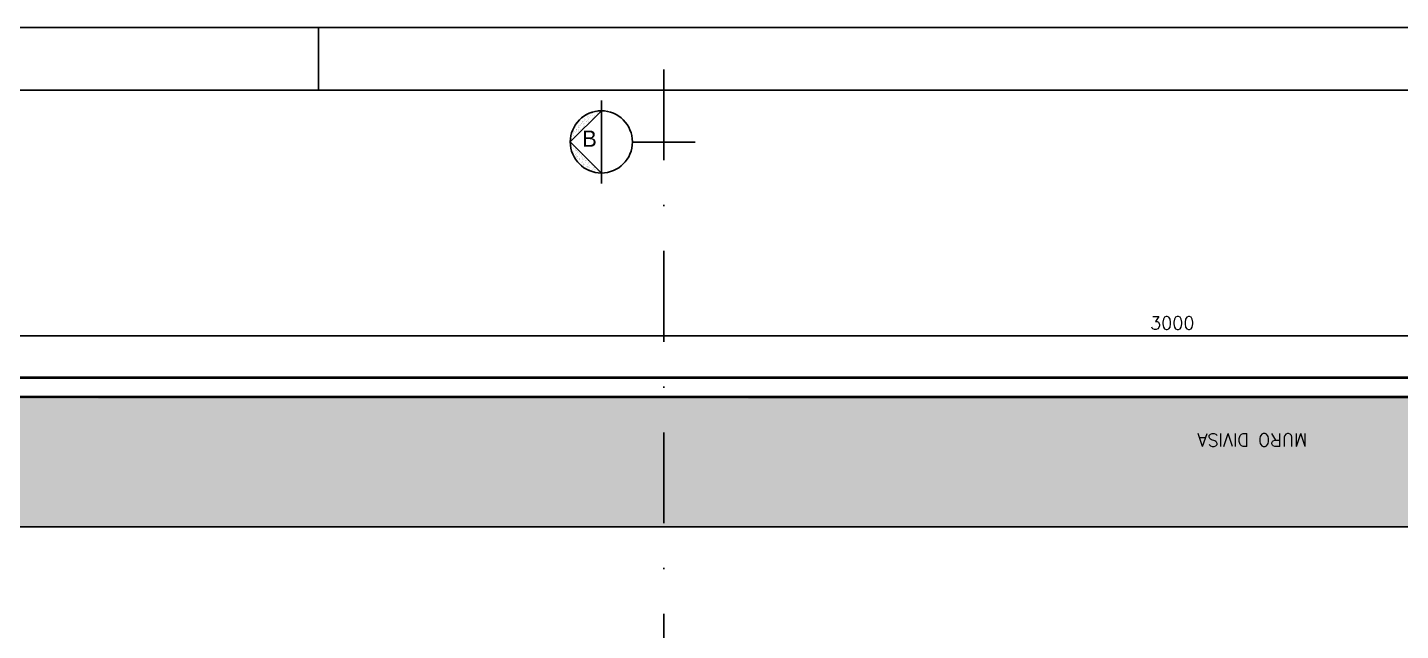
# Model space of a CAD drawing. Header units: inches. Extents: x 580771 to 691655, y 7719261 to 7829530.
# Drawn here: x 686809 to 687869, y 7728036 to 7728501 of the extents above; entities that cross this region are included whole.
import ezdxf

# ---------------------------------------------------------------- set-up
doc = ezdxf.new("R2010")
doc.units = ezdxf.units.IN
doc.header["$MEASUREMENT"] = 0
doc.header["$PDMODE"] = 2
doc.linetypes.add('DASHDOTX2', pattern=[2, 1, -0.5, 0, -0.5])
for name, color, linetype in [('04', 4, 'Continuous'), ('1-ARQ-A', 1, 'Continuous'), ('NIVEL', 2, 'Continuous'), ('P02', 2, 'Continuous'), ('SIMBOLOS', 2, 'Continuous')]:
    doc.layers.add(name, color=color, linetype=linetype)
doc.layers.add('Parede Corte', color=4, linetype='Continuous', lineweight=40)
doc.styles.add('R80E50', font='romans.shx', dxfattribs={"height": 10})
doc.styles.add('ROMANS', font='romans', dxfattribs={"height": 0.2})
doc.dimstyles.new('ARQ50', dxfattribs={"dimscale": 50, "dimtxt": 10, "dimasz": 0.1, "dimexe": 0.2, "dimexo": 0.2, "dimgap": 0.1, "dimtad": 1, "dimdec": 0, "dimzin": 12, "dimdsep": 46, "dimtxsty": 'R80E50', "dimblk1": 'DOT', "dimblk2": 'DOT', "dimsah": 1, "dimcen": 0.4, "dimclrd": 15, "dimclre": 15, "dimclrt": 3, "dimadec": 0, "dimazin": 0, "dimtfac": 1, "dimtdec": 0, "dimtmove": 2, "dimatfit": 3, "dimldrblk": 'DOT', "dimfxl": 0.2, "dimtolj": 1, "dimtzin": 12, "dimarcsym": 0})

# ---------------------------------------------------------------- blocks, each defined once
blk = doc.blocks.new('A0')
at = {"color": 0}
blk.add_lwpolyline([(2.5, 1), (2.5, 83.1), (117.9, 83.1), (117.9, 1)], close=True, dxfattribs=at)
at = {"layer": 'P02'}
blk.add_lwpolyline([(0, 0), (0, 84.1), (118.9, 84.1), (118.9, 0)], close=True, dxfattribs=at)
blk.add_lwpolyline([(26.4, 84.1), (26.4, 83.1)], dxfattribs=at)
blk = doc.blocks.new('_DOT')
at = {"color": 0, "linetype": 'ByBlock'}
blk.add_line((-0.5, 0), (-1, 0), dxfattribs=at)
at = {"color": 0, "linetype": 'ByBlock', "const_width": 0.5}
blk.add_lwpolyline([(-0.25, 0, 1), (0.25, 0, 1)], format="xyb", close=True, dxfattribs=at)
blk = doc.blocks.new('*D212')
at = {"layer": 'Defpoints', "color": 0, "transparency": 16777216}
for p in [(689193.1, 7728263), (686193.1, 7728230.7), (689193.1, 7728230.7)]:
    blk.add_point(p, dxfattribs=at)
at = {"layer": 'NIVEL', "color": 15, "lineweight": -2, "transparency": 16777216}
for p, q in [((686193.1, 7728240.7), (686193.1, 7728273)), ((689193.1, 7728240.7), (689193.1, 7728273)), ((686198.1, 7728263), (689188.1, 7728263))]:
    blk.add_line(p, q, dxfattribs=at)
at = {"layer": 'NIVEL', "color": 15, "lineweight": -2, "transparency": 16777216, "xscale": 5, "yscale": 5, "zscale": 5, "rotation": 180}
blk.add_blockref('_DOT', (686193.1, 7728263), dxfattribs=at)
at = {"layer": 'NIVEL', "color": 15, "lineweight": -2, "transparency": 16777216, "xscale": 5, "yscale": 5, "zscale": 5}
blk.add_blockref('_DOT', (689193.1, 7728263), dxfattribs=at)
at = {"layer": 'NIVEL', "color": 3, "transparency": 16777216, "insert": (687693.1, 7728273), "char_height": 10, "attachment_point": 5, "style": 'R80E50'}
blk.add_mtext('\\A1;3000', dxfattribs=at)
blk = doc.blocks.new('*X228')
at = {"color": 0}
for p, q in [((2438.17, -1022.98), (2438.17, -1022.98)), ((2438.54, -1022.4), (2438.54, -1022.4)), ((2438.68, -1022.54), (2438.68, -1022.54)), ((2439.25, -1022.15), (2439.25, -1022.15)), ((2440.33, -1022.9), (2440.33, -1022.9)), ((2440.34, -1022.13), (2440.34, -1022.13)), ((2440.67, -1022.35), (2440.67, -1022.35)), ((2441.09, -1021.83), (2441.09, -1021.83)), ((2441.3, -1022.16), (2441.3, -1022.16)), ((2442.83, -1022.13), (2442.83, -1022.13)), ((2443.17, -1022.34), (2443.17, -1022.34)), ((2443.46, -1022.08), (2443.46, -1022.08)), ((2444.48, -1022.88), (2444.48, -1022.88)), ((2444.99, -1022.5), (2444.99, -1022.5)), ((2445.13, -1022.64), (2445.13, -1022.64)), ((2445.66, -1022.34), (2445.66, -1022.34)), ((2446.15, -1022.96), (2446.15, -1022.96)), ((2446.64, -1022.8), (2446.64, -1022.8)), ((2432.02, -1027.7), (2432.02, -1027.7)), ((2432.2, -1028.22), (2432.2, -1028.22)), ((2432.31, -1028.16), (2432.31, -1028.16)), ((2432.9, -1026.78), (2432.9, -1026.78)), ((2432.96, -1026.01), (2432.96, -1026.01)), ((2433.1, -1026.87), (2433.1, -1026.87)), ((2433.11, -1026.15), (2433.11, -1026.15)), ((2433.22, -1027.14), (2433.22, -1027.14)), ((2433.32, -1026.73), (2433.32, -1026.73)), ((2433.81, -1026.78), (2433.81, -1026.78)), ((2433.97, -1026.64), (2433.97, -1026.64)), ((2434.13, -1026.08), (2434.13, -1026.08)), ((2434.16, -1026.15), (2434.16, -1026.15)), ((2434.18, -1027.62), (2434.18, -1027.62)), ((2434.32, -1024.52), (2434.32, -1024.52)), ((2434.49, -1026.37), (2434.49, -1026.37)), ((2434.57, -1024.58), (2434.57, -1024.58)), ((2434.6, -1027.51), (2434.6, -1027.51)), ((2434.73, -1024.47), (2434.73, -1024.47)), ((2434.75, -1027.65), (2434.75, -1027.65)), ((2434.8, -1028.16), (2434.8, -1028.16)), ((2435.05, -1026.5), (2435.05, -1026.5)), ((2435.06, -1025.14), (2435.06, -1025.14)), ((2435.1, -1025.34), (2435.1, -1025.34)), ((2435.15, -1026.88), (2435.15, -1026.88)), ((2435.37, -1025.31), (2435.37, -1025.31)), ((2435.38, -1024.38), (2435.38, -1024.38)), ((2435.47, -1026.44), (2435.47, -1026.44)), ((2435.51, -1025.44), (2435.51, -1025.44)), ((2435.71, -1027.14), (2435.71, -1027.14)), ((2436, -1024.14), (2436, -1024.14)), ((2436.12, -1026.36), (2436.12, -1026.36)), ((2436.18, -1024.51), (2436.18, -1024.51)), ((2436.21, -1026.08), (2436.21, -1026.08)), ((2436.23, -1026.05), (2436.23, -1026.05)), ((2436.28, -1023.24), (2436.28, -1023.24)), ((2436.34, -1024.36), (2436.34, -1024.36)), ((2436.47, -1024.24), (2436.47, -1024.24)), ((2436.65, -1026.15), (2436.65, -1026.15)), ((2436.89, -1024.18), (2436.89, -1024.18)), ((2436.91, -1023.13), (2436.91, -1023.13)), ((2436.98, -1023.88), (2436.98, -1023.88)), ((2436.98, -1026.36), (2436.98, -1026.36)), ((2437.21, -1023.72), (2437.21, -1023.72)), ((2437.21, -1026.21), (2437.21, -1026.21)), ((2437.26, -1025.26), (2437.26, -1025.26)), ((2437.54, -1024.1), (2437.54, -1024.1)), ((2437.55, -1025.13), (2437.55, -1025.13)), ((2437.77, -1024.61), (2437.77, -1024.61)), ((2437.92, -1024.74), (2437.92, -1024.74)), ((2438.22, -1024.52), (2438.22, -1024.52)), ((2438.49, -1024.14), (2438.49, -1024.14)), ((2438.62, -1023.96), (2438.62, -1023.96)), ((2438.83, -1024.35), (2438.83, -1024.35)), ((2439.04, -1023.9), (2439.04, -1023.9)), ((2439.3, -1023.69), (2439.3, -1023.69)), ((2439.38, -1023.17), (2439.38, -1023.17)), ((2439.4, -1023.12), (2439.4, -1023.12)), ((2439.69, -1023.81), (2439.69, -1023.81)), ((2444, -1023.25), (2444, -1023.25)), ((2444.38, -1023.12), (2444.38, -1023.12)), ((2445.08, -1023.1), (2445.08, -1023.1)), ((2445.5, -1023.05), (2445.5, -1023.05)), ((2445.6, -1023.6), (2445.6, -1023.6)), ((2445.66, -1025.14), (2445.66, -1025.14)), ((2445.82, -1025.08), (2445.82, -1025.08)), ((2445.83, -1023.27), (2445.83, -1023.27)), ((2445.97, -1024.13), (2445.97, -1024.13)), ((2446.24, -1025.02), (2446.24, -1025.02)), ((2446.3, -1024.34), (2446.3, -1024.34)), ((2446.61, -1026.13), (2446.61, -1026.13)), ((2446.63, -1024), (2446.63, -1024)), ((2446.69, -1024.35), (2446.69, -1024.35)), ((2446.74, -1025.89), (2446.74, -1025.89)), ((2446.77, -1024.14), (2446.77, -1024.14)), ((2446.87, -1023.11), (2446.87, -1023.11)), ((2446.89, -1024.94), (2446.89, -1024.94)), ((2446.95, -1026.34), (2446.95, -1026.34)), ((2447.47, -1024.78), (2447.47, -1024.78)), ((2447.52, -1025.11), (2447.52, -1025.11)), ((2447.62, -1026.91), (2447.62, -1026.91)), ((2447.65, -1023.61), (2447.65, -1023.61)), ((2447.7, -1025.15), (2447.7, -1025.15)), ((2447.75, -1026.69), (2447.75, -1026.69)), ((2447.97, -1024.8), (2447.97, -1024.8)), ((2448.16, -1027.12), (2448.16, -1027.12)), ((2448.27, -1025.51), (2448.27, -1025.51)), ((2448.39, -1024.74), (2448.39, -1024.74)), ((2448.41, -1025.64), (2448.41, -1025.64)), ((2448.46, -1024.12), (2448.46, -1024.12)), ((2448.71, -1026.77), (2448.71, -1026.77)), ((2448.78, -1024.32), (2448.78, -1024.32)), ((2448.79, -1024.34), (2448.79, -1024.34)), ((2448.83, -1025.86), (2448.83, -1025.86)), ((2448.88, -1027.4), (2448.88, -1027.4)), ((2449.04, -1024.66), (2449.04, -1024.66)), ((2449.1, -1026.12), (2449.1, -1026.12)), ((2449.11, -1026.28), (2449.11, -1026.28)), ((2449.13, -1026.71), (2449.13, -1026.71)), ((2449.44, -1026.34), (2449.44, -1026.34)), ((2449.75, -1028.13), (2449.75, -1028.13)), ((2449.78, -1026.63), (2449.78, -1026.63)), ((2449.86, -1025.07), (2449.86, -1025.07)), ((2449.91, -1026.61), (2449.91, -1026.61)), ((2449.91, -1027.01), (2449.91, -1027.01)), ((2449.96, -1028.15), (2449.96, -1028.15)), ((2450.01, -1025.11), (2450.01, -1025.11)), ((2450.05, -1027.14), (2450.05, -1027.14)), ((2450.09, -1028.34), (2450.09, -1028.34)), ((2450.66, -1027.11), (2450.66, -1027.11)), ((2450.75, -1027.78), (2450.75, -1027.78)), ((2450.87, -1026.49), (2450.87, -1026.49)), ((2450.88, -1025.87), (2450.88, -1025.87)), ((2450.93, -1027.41), (2450.93, -1027.41)), ((2451.28, -1026.43), (2451.28, -1026.43)), ((2452.06, -1028.13), (2452.06, -1028.13)), ((2452.24, -1028.12), (2452.24, -1028.12)), ((2452.58, -1028.34), (2452.58, -1028.34)), ((2430.13, -1032.31), (2430.13, -1032.31)), ((2430.17, -1033.16), (2430.17, -1033.16)), ((2430.48, -1031.24), (2430.48, -1031.24)), ((2430.67, -1032.62), (2430.67, -1032.62)), ((2430.8, -1030.38), (2430.8, -1030.38)), ((2430.81, -1032.76), (2430.81, -1032.76)), ((2431.11, -1029.98), (2431.11, -1029.98)), ((2431.11, -1032.17), (2431.11, -1032.17)), ((2431.14, -1031.16), (2431.14, -1031.16)), ((2431.16, -1031.52), (2431.16, -1031.52)), ((2431.37, -1029.15), (2431.37, -1029.15)), ((2431.43, -1030.42), (2431.43, -1030.42)), ((2431.48, -1029.04), (2431.48, -1029.04)), ((2431.58, -1030.56), (2431.58, -1030.56)), ((2431.9, -1028.98), (2431.9, -1028.98)), ((2432.02, -1031.16), (2432.02, -1031.16)), ((2432.07, -1029.24), (2432.07, -1029.24)), ((2432.12, -1030.78), (2432.12, -1030.78)), ((2432.22, -1031.01), (2432.22, -1031.01)), ((2432.28, -1031.19), (2432.28, -1031.19)), ((2432.34, -1028.35), (2432.34, -1028.35)), ((2432.55, -1028.9), (2432.55, -1028.9)), ((2432.64, -1030.96), (2432.64, -1030.96)), ((2432.65, -1028.37), (2432.65, -1028.37)), ((2432.96, -1030.16), (2432.96, -1030.16)), ((2433.04, -1028.99), (2433.04, -1028.99)), ((2433.15, -1028.41), (2433.15, -1028.41)), ((2433.2, -1029.95), (2433.2, -1029.95)), ((2433.29, -1030.38), (2433.29, -1030.38)), ((2433.64, -1028.75), (2433.64, -1028.75)), ((2433.84, -1029.72), (2433.84, -1029.72)), ((2433.86, -1029.15), (2433.86, -1029.15)), ((2434.05, -1028.7), (2434.05, -1028.7)), ((2434.24, -1029.16), (2434.24, -1029.16)), ((2434.7, -1028.61), (2434.7, -1028.61)), ((2435.14, -1028.37), (2435.14, -1028.37)), ((2435.2, -1028.42), (2435.2, -1028.42)), ((2449.45, -1028.74), (2449.45, -1028.74)), ((2449.87, -1028.69), (2449.87, -1028.69)), ((2450.01, -1029.69), (2450.01, -1029.69)), ((2450.4, -1030.13), (2450.4, -1030.13)), ((2450.52, -1028.6), (2450.52, -1028.6)), ((2450.73, -1030.35), (2450.73, -1030.35)), ((2450.98, -1028.95), (2450.98, -1028.95)), ((2451.03, -1030.49), (2451.03, -1030.49)), ((2451.25, -1030.58), (2451.25, -1030.58)), ((2451.3, -1029.12), (2451.3, -1029.12)), ((2451.55, -1028.51), (2451.55, -1028.51)), ((2451.6, -1028.46), (2451.6, -1028.46)), ((2451.69, -1028.65), (2451.69, -1028.65)), ((2451.95, -1031.12), (2451.95, -1031.12)), ((2452.02, -1028.41), (2452.02, -1028.41)), ((2452.11, -1029.67), (2452.11, -1029.67)), ((2452.16, -1031.21), (2452.16, -1031.21)), ((2452.34, -1030.43), (2452.34, -1030.43)), ((2452.39, -1029.28), (2452.39, -1029.28)), ((2452.57, -1032.35), (2452.57, -1032.35)), ((2452.76, -1030.38), (2452.76, -1030.38)), ((2452.89, -1030.13), (2452.89, -1030.13)), ((2453.08, -1032.41), (2453.08, -1032.41)), ((2453.19, -1030.01), (2453.19, -1030.01)), ((2453.19, -1030.42), (2453.19, -1030.42)), ((2453.22, -1030.34), (2453.22, -1030.34)), ((2453.24, -1031.96), (2453.24, -1031.96)), ((2453.26, -1032.99), (2453.26, -1032.99)), ((2453.33, -1030.15), (2453.33, -1030.15)), ((2453.41, -1030.29), (2453.41, -1030.29)), ((2453.49, -1032.35), (2453.49, -1032.35)), ((2453.53, -1032.13), (2453.53, -1032.13)), ((2453.87, -1032.34), (2453.87, -1032.34))]:
    blk.add_line(p, q, dxfattribs=at)

msp = doc.modelspace()

# ---------------------------------------------------------------- hatches: boundary and pattern name
h = msp.add_hatch()
h.set_pattern_fill('GRASS2', color=74, scale=15, angle=-90, pattern_type=2)
h.set_pattern_definition([(270, (679624.844, 7812365.73), (15, -15), [2.25, -0.45, 0.6, -0.45, 2.25, -9]), (270, (679625.294, 7812366.48), (15, -15), [1.5, -1.125, 2.25, -1.125, 1.5, -7.5]), (270, (679631.294, 7812361.23), (15, -15), [1.875, -0.75, 1.875, -10.5]), (270, (679634.294, 7812368.73), (15, -15), [0.75, -1.5, 0.75, -12]), (360, (679634.294, 7812367.23), (15, 15), [1.35, -13.65]), (360, (679625.294, 7812362.73), (15, 15), [1.5, -13.5]), (360, (679631.294, 7812358.98), (15, 15), [1.5, -13.5]), (315, (679625.144, 7812360.78), (15, -1e-14), [1.5, -19.7132034]), (45, (679625.144, 7812364.68), (1e-14, 15), [1.5, -19.7132034]), (333.434949, (679625.2194, 7812361.2296), (15, -8e-10), [1.5, -32.0410197]), (345.9637565, (679625.2944, 7812361.9796), (15, -5e-10), [1.5, -60.3465844]), (345.9637565, (679631.2944, 7812358.2296), (15, -5e-10), [1.2, -60.6465844]), (345.9637565, (679634.2944, 7812366.9296), (15, -5e-10), [1.05, -60.7965844]), (14.0362435, (679625.2944, 7812363.4796), (15, 5e-10), [1.5, -60.3465844]), (14.0362435, (679631.2944, 7812359.7296), (15, 5e-10), [1.2, -60.6465844]), (14.0362435, (679634.2944, 7812367.5296), (15, 5e-10), [1.05, -60.7965844]), (26.565051, (679625.2194, 7812364.2296), (15, 6e-09), [1.5, -32.041002])])
h.paths.add_polyline_path([(686459.84, 7728138.734), (686461.612, 7728132.867)], flags=16)
h.paths.add_polyline_path([(689176.578, 7728215.671), (686206.614, 7728214.148), (686208.078, 7728115.671), (689178.078, 7728115.671)])

# ---------------------------------------------------------------- linework, layer by layer
at = {"color": 74}
msp.add_line((689078.078, 7728115.671), (686208.078, 7728115.671), dxfattribs=at)
at = {"layer": '04', "linetype": 'DASHDOTX2', "ltscale": 70}
msp.add_line((687300.541, 7728468.705), (687300.541, 7726707.283), dxfattribs=at)
at = {"layer": 'Parede Corte'}
for p, q in [((689193.078, 7728230.671), (686193.078, 7728230.671)), ((689178.078, 7728215.671), (686208.078, 7728215.671))]:
    msp.add_line(p, q, dxfattribs=at)
at = {"layer": 'SIMBOLOS', "color": 1}
for p, q in [((687252.271, 7728380.812), (687252.271, 7728444.812)), ((687252.271, 7728436.812), (687228.271, 7728412.812)), ((687228.271, 7728412.812), (687252.271, 7728388.812))]:
    msp.add_line(p, q, dxfattribs=at)
at = {"layer": 'SIMBOLOS', "color": 4}
msp.add_line((687276.271, 7728412.689), (687324.811, 7728412.689), dxfattribs=at)
at = {"layer": 'SIMBOLOS', "color": 1}
msp.add_circle((687252.271, 7728412.812), 24, dxfattribs=at)

# ---------------------------------------------------------------- block references
at = {"xscale": 48.51000000000931, "yscale": 48.51000000000931, "zscale": 48.51000000000931}
msp.add_blockref('A0', (685753.267, 7724421.466), dxfattribs=at)
at = {"layer": 'SIMBOLOS', "color": 1, "xscale": 2, "yscale": 2, "zscale": 2, "rotation": 90}
msp.add_blockref('*X228', (685184.77, 7723528.892), dxfattribs=at)

# ---------------------------------------------------------------- texts
at = {"layer": '1-ARQ-A', "color": 3, "insert": (687248.759, 7728409.075), "char_height": 12.5, "width": 273.40311, "attachment_point": 9}
msp.add_mtext('{\\fStylus BT|b0|i0|c0|p34;B}', dxfattribs=at)
at = {"layer": 'NIVEL', "color": 2, "linetype": 'Continuous', "style": 'ROMANS'}
msp.add_text('MURO DIVISA', height=10, rotation=180, dxfattribs=at).set_placement((687797.488, 7728187.715))

# ---------------------------------------------------------------- dimensions: what is measured, and where the dimension line sits
at = {"layer": 'NIVEL'}
dim = msp.add_linear_dim(base=(689193.078, 7728262.992), p1=(686193.078, 7728230.671), p2=(689193.078, 7728230.671), dimstyle='ARQ50', dxfattribs=at)
dim.commit()
dim.dimension.update_dxf_attribs({"geometry": '*D212', "text_midpoint": (687693.078, 7728272.992)})

doc.saveas('drawing.dxf')
